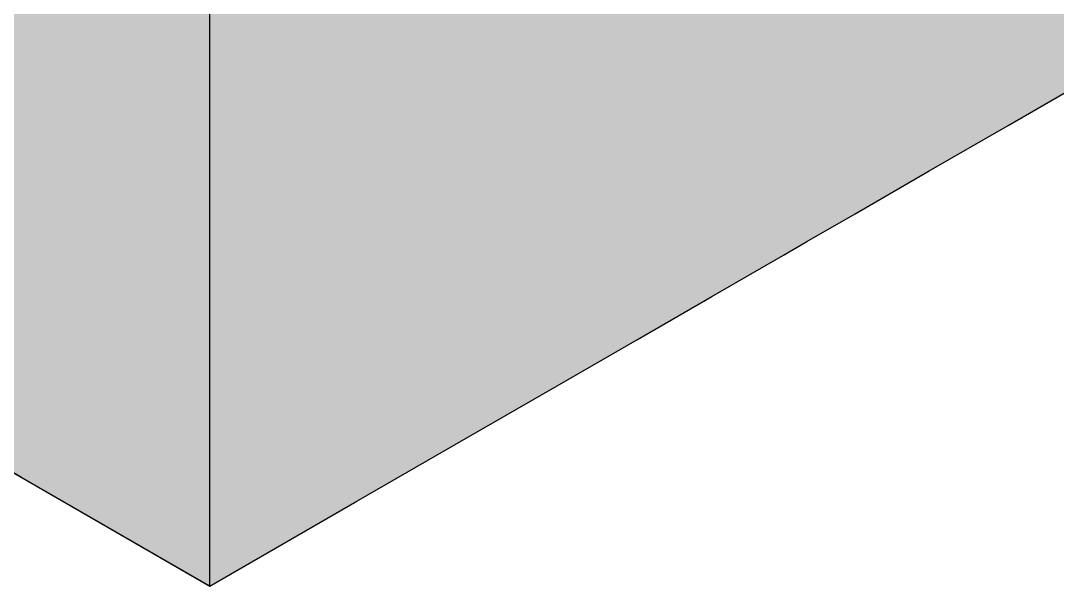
# Model space of a CAD drawing. Extents: x 0 to 297, y 0 to 210.
# Drawn here: x 228.12 to 243.7, y 138.74 to 147.24 of the extents above; entities that cross this region are included whole.
import ezdxf

# ---------------------------------------------------------------- set-up
doc = ezdxf.new("R2010")
doc.units = 0
doc.layers.add('SOMBRA', color=8, linetype='CONTINUOUS')
doc.layers.add('VISIBLE', color=7, linetype='CONTINUOUS')

msp = doc.modelspace()

# ---------------------------------------------------------------- linework, layer by layer
at = {"layer": 'SOMBRA', "color": 252}
for points in [[(233.9282, 146.9822), (208.9365, 160.1678), (210.8389, 160.3129)], [(234.2799, 147.1853), (210.8389, 160.3129), (211.4602, 160.3602)], [(234.2799, 147.1853), (233.9282, 146.9822), (210.8389, 160.3129)], [(235.0045, 147.6036), (234.2799, 147.1853), (211.4602, 160.3602)], [(232.8514, 146.3605), (206.9632, 160.0173), (208.9365, 160.1678)], [(233.9282, 146.9822), (232.8514, 146.3605), (208.9365, 160.1678)], [(231.7345, 145.7156), (204.8313, 159.8548), (206.9632, 160.0173)], [(232.8514, 146.3605), (231.7345, 145.7156), (206.9632, 160.0173)], [(230.5277, 145.0189), (202.4159, 159.6706), (204.8313, 159.8548)], [(231.7345, 145.7156), (230.5277, 145.0189), (204.8313, 159.8548)], [(229.1605, 144.2296), (199.5154, 159.4494), (202.4159, 159.6706)], [(230.5277, 145.0189), (229.1605, 144.2296), (202.4159, 159.6706)], [(229.1605, 144.2296), (227.5187, 143.2817), (199.5154, 159.4494)], [(237.2133, 146.4357), (238.6235, 148.1726), (240.2855, 151.3205)], [(236.0159, 145.4858), (237.2133, 146.4357), (239.9726, 150.823)], [(243.995, 147.1944), (243.8706, 150.6152), (242.9879, 150.0388)], [(234.538, 144.5207), (236.0159, 145.4858), (239.6265, 150.3561)], [(242.8456, 146.2668), (242.9879, 150.0388), (242.22, 149.5373)], [(242.8456, 146.2668), (243.995, 147.1944), (242.9879, 150.0388)], [(231.8923, 142.793), (234.538, 144.5207), (239.2532, 149.928)], [(238.5102, 147.1147), (239.1277, 147.5179), (239.8838, 149.7249)], [(238.5102, 147.1147), (239.8838, 149.7249), (239.3655, 149.0865)], [(229.6076, 146.1814), (225.3076, 149.689), (225.3076, 148.664)], [(229.6076, 146.1814), (229.3987, 147.327), (225.3076, 149.689)], [(231.8923, 142.793), (238.8591, 149.546), (230.9645, 143.1748)], [(241.75, 145.3826), (242.22, 149.5373), (241.5326, 149.0884)], [(241.75, 145.3826), (242.8456, 146.2668), (242.22, 149.5373)], [(238.4509, 149.2165), (230.9645, 144.3277), (230.9645, 143.1748)], [(237.8307, 146.6709), (238.5102, 147.1147), (239.3655, 149.0865)], [(237.8307, 146.6709), (239.3655, 149.0865), (238.6235, 148.1726)], [(240.6709, 144.5118), (241.75, 145.3826), (241.5326, 149.0884)], [(240.6709, 144.5118), (241.5326, 149.0884), (240.8998, 148.6751)], [(238.0355, 148.9453), (230.9645, 145.398), (230.9645, 144.3277)], [(229.8257, 144.9852), (225.3076, 148.664), (225.3076, 147.5937)], [(229.8257, 144.9852), (229.6076, 146.1814), (225.3076, 148.664)], [(237.6202, 148.737), (230.9645, 146.423), (230.9645, 145.398)], [(239.5851, 143.7162), (240.6709, 144.5118), (240.8998, 148.6751)], [(239.5851, 143.7162), (240.8998, 148.6751), (240.3008, 148.284)], [(230.9645, 146.423), (229.1921, 148.4601), (229.3987, 147.327)], [(230.9645, 146.423), (230.9645, 147.4369), (229.1921, 148.4601)], [(237.212, 148.595), (230.9645, 147.4369), (230.9645, 146.423)], [(237.0341, 146.1507), (237.8307, 146.6709), (238.6235, 148.1726)], [(237.0341, 146.1507), (238.6235, 148.1726), (237.2133, 146.4357)], [(238.5083, 143.0945), (239.5851, 143.7162), (240.3008, 148.284)], [(238.5083, 143.0945), (240.3008, 148.284), (239.7166, 147.9025)], [(244.269, 146.4205), (240.1323, 147.2982), (241.4406, 148.0535)], [(245.7603, 147.2815), (244.269, 146.4205), (241.4406, 148.0535)], [(237.3913, 142.4497), (238.5083, 143.0945), (239.7166, 147.9025)], [(237.3913, 142.4497), (239.7166, 147.9025), (239.1277, 147.5179)], [(230.0606, 143.6966), (225.3076, 147.5937), (225.3076, 146.4408)], [(230.0606, 143.6966), (229.8257, 144.9852), (225.3076, 147.5937)], [(236.2974, 146.8571), (234.2799, 147.1853), (235.0045, 147.6036)], [(237.558, 147.4137), (236.2974, 146.8571), (235.0045, 147.6036)], [(236.1846, 141.753), (237.3913, 142.4497), (239.1277, 147.5179)], [(236.1846, 141.753), (239.1277, 147.5179), (238.5102, 147.1147)], [(238.9452, 146.6128), (236.2974, 146.8571), (237.558, 147.4137)], [(240.1323, 147.2982), (238.9452, 146.6128), (237.558, 147.4137)], [(230.9645, 145.398), (229.3987, 147.327), (229.6076, 146.1814)], [(230.9645, 145.398), (230.9645, 146.423), (229.3987, 147.327)], [(242.9607, 145.6652), (238.9452, 146.6128), (240.1323, 147.2982)], [(244.269, 146.4205), (242.9607, 145.6652), (240.1323, 147.2982)], [(235.4762, 146.4946), (233.9282, 146.9822), (234.2799, 147.1853)], [(236.2974, 146.8571), (235.4762, 146.4946), (234.2799, 147.1853)], [(234.8173, 140.9636), (236.1846, 141.753), (238.5102, 147.1147)], [(234.8173, 140.9636), (238.5102, 147.1147), (237.8307, 146.6709)], [(243.995, 147.1944), (242.8456, 146.2668), (242.9607, 145.6652)], [(243.995, 147.1944), (242.9607, 145.6652), (244.269, 146.4205)], [(235.0776, 146.3186), (232.8514, 146.3605), (233.9282, 146.9822)], [(235.4762, 146.4946), (235.0776, 146.3186), (233.9282, 146.9822)], [(237.8329, 145.9706), (235.4762, 146.4946), (236.2974, 146.8571)], [(238.9452, 146.6128), (237.8329, 145.9706), (236.2974, 146.8571)], [(233.1756, 140.0157), (234.8173, 140.9636), (237.8307, 146.6709)], [(233.1756, 140.0157), (237.8307, 146.6709), (237.0341, 146.1507)], [(241.7737, 144.9798), (237.8329, 145.9706), (238.9452, 146.6128)], [(242.9607, 145.6652), (241.7737, 144.9798), (238.9452, 146.6128)], [(230.2619, 142.5927), (225.3076, 146.4408), (225.3076, 145.453)], [(230.2619, 142.5927), (230.0606, 143.6966), (225.3076, 146.4408)], [(237.1084, 145.5523), (235.0776, 146.3186), (235.4762, 146.4946)], [(237.8329, 145.9706), (237.1084, 145.5523), (235.4762, 146.4946)], [(236.0159, 145.4858), (236.9231, 146.0782), (237.2133, 146.4357)], [(237.0341, 146.1507), (237.2133, 146.4357), (236.9231, 146.0782)], [(233.8573, 145.7798), (231.7345, 145.7156), (232.8514, 146.3605)], [(235.0776, 146.3186), (233.8573, 145.7798), (232.8514, 146.3605)], [(236.7567, 145.3492), (233.8573, 145.7798), (235.0776, 146.3186)], [(237.1084, 145.5523), (236.7567, 145.3492), (235.0776, 146.3186)], [(230.9645, 144.3277), (229.6076, 146.1814), (229.8257, 144.9852)], [(230.9645, 144.3277), (230.9645, 145.398), (229.6076, 146.1814)], [(231.0516, 138.7894), (237.0341, 146.1507), (236.9231, 146.0782)], [(231.0516, 138.7894), (233.1756, 140.0157), (237.0341, 146.1507)], [(242.8456, 146.2668), (241.75, 145.3826), (241.7737, 144.9798)], [(242.8456, 146.2668), (241.7737, 144.9798), (242.9607, 145.6652)], [(231.0516, 138.7894), (236.9231, 146.0782), (231.5377, 139.4452)], [(231.5377, 139.4452), (236.9231, 146.0782), (236.0159, 145.4858)], [(240.6614, 144.3376), (237.1084, 145.5523), (237.8329, 145.9706)], [(241.7737, 144.9798), (240.6614, 144.3376), (237.8329, 145.9706)], [(232.5914, 145.2209), (230.5277, 145.0189), (231.7345, 145.7156)], [(233.8573, 145.7798), (232.5914, 145.2209), (231.7345, 145.7156)], [(235.6798, 144.7275), (232.5914, 145.2209), (233.8573, 145.7798)], [(236.7567, 145.3492), (235.6798, 144.7275), (233.8573, 145.7798)], [(239.9368, 143.9193), (236.7567, 145.3492), (237.1084, 145.5523)], [(240.6614, 144.3376), (239.9368, 143.9193), (237.1084, 145.5523)], [(230.3217, 142.2647), (225.3076, 145.453), (225.3076, 145.1596)], [(230.3217, 142.2647), (230.2619, 142.5927), (225.3076, 145.453)], [(231.5377, 139.4452), (236.0159, 145.4858), (234.538, 144.5207)], [(239.5851, 143.7162), (235.6798, 144.7275), (236.7567, 145.3492)], [(239.9368, 143.9193), (239.5851, 143.7162), (236.7567, 145.3492)], [(241.75, 145.3826), (240.6614, 144.3376), (241.7737, 144.9798)], [(241.75, 145.3826), (240.6709, 144.5118), (240.6614, 144.3376)], [(232.5914, 145.2209), (231.2238, 144.6171), (230.5277, 145.0189)], [(234.5629, 144.0827), (231.2238, 144.6171), (232.5914, 145.2209)], [(235.6798, 144.7275), (234.5629, 144.0827), (232.5914, 145.2209)], [(230.6214, 140.6207), (225.3076, 145.1596), (225.3076, 143.6886)], [(230.6214, 140.6207), (230.3217, 142.2647), (225.3076, 145.1596)], [(231.2238, 144.6171), (229.1605, 144.2296), (230.5277, 145.0189)], [(230.9645, 143.1748), (229.8257, 144.9852), (230.0606, 143.6966)], [(230.9645, 143.1748), (230.9645, 144.3277), (229.8257, 144.9852)], [(238.5083, 143.0945), (234.5629, 144.0827), (235.6798, 144.7275)], [(239.5851, 143.7162), (238.5083, 143.0945), (235.6798, 144.7275)], [(231.2238, 144.6171), (229.6742, 143.933), (229.1605, 144.2296)], [(233.3562, 143.386), (229.6742, 143.933), (231.2238, 144.6171)], [(234.5629, 144.0827), (233.3562, 143.386), (231.2238, 144.6171)], [(231.5377, 139.4452), (234.538, 144.5207), (230.9645, 140.4226)], [(234.538, 144.5207), (230.9645, 141.8936), (230.9645, 140.4226)], [(234.538, 144.5207), (231.8923, 142.793), (230.9645, 141.8936)], [(239.5851, 143.7162), (239.9368, 143.9193), (240.6709, 144.5118)], [(240.6709, 144.5118), (239.9368, 143.9193), (240.6614, 144.3376)], [(229.6742, 143.933), (227.5187, 143.2817), (229.1605, 144.2296)], [(229.6742, 143.933), (227.8135, 143.1115), (227.5187, 143.2817)], [(231.9889, 142.5966), (227.8135, 143.1115), (229.6742, 143.933)], [(233.3562, 143.386), (231.9889, 142.5966), (229.6742, 143.933)], [(237.3913, 142.4497), (233.3562, 143.386), (234.5629, 144.0827)], [(238.5083, 143.0945), (237.3913, 142.4497), (234.5629, 144.0827)], [(230.6214, 140.6207), (225.3076, 143.6886), (225.3076, 142.0051)], [(230.9645, 142.1871), (230.0606, 143.6966), (230.2619, 142.5927)], [(230.9645, 142.1871), (230.9645, 143.1748), (230.0606, 143.6966)], [(236.1846, 141.753), (231.9889, 142.5966), (233.3562, 143.386)], [(237.3913, 142.4497), (236.1846, 141.753), (233.3562, 143.386)], [(231.8923, 142.793), (230.9645, 143.1748), (230.9645, 142.1871)], [(230.3471, 141.6487), (225.4063, 142.0487), (227.8135, 143.1115)], [(231.9889, 142.5966), (230.3471, 141.6487), (227.8135, 143.1115)], [(231.8923, 142.793), (230.9645, 142.1871), (230.9645, 141.8936)], [(230.9645, 141.8936), (230.2619, 142.5927), (230.3217, 142.2647)], [(230.9645, 141.8936), (230.9645, 142.1871), (230.2619, 142.5927)], [(234.8173, 140.9636), (230.3471, 141.6487), (231.9889, 142.5966)], [(236.1846, 141.753), (234.8173, 140.9636), (231.9889, 142.5966)], [(230.9645, 140.4226), (230.3217, 142.2647), (230.6214, 140.6207)], [(230.9645, 140.4226), (230.9645, 141.8936), (230.3217, 142.2647)], [(228.2231, 140.4224), (225.3076, 142.0051), (225.4063, 142.0487)], [(228.2231, 140.4224), (228.136, 140.3721), (225.3076, 142.0051)], [(230.6214, 140.6207), (225.3076, 142.0051), (230.9645, 138.7391)], [(230.3471, 141.6487), (228.2231, 140.4224), (225.4063, 142.0487)], [(233.1756, 140.0157), (228.2231, 140.4224), (230.3471, 141.6487)], [(234.8173, 140.9636), (233.1756, 140.0157), (230.3471, 141.6487)], [(230.9645, 140.4226), (230.6214, 140.6207), (230.9645, 138.7391)], [(231.0516, 138.7894), (228.136, 140.3721), (228.2231, 140.4224)], [(231.0516, 138.7894), (230.9645, 138.7391), (228.136, 140.3721)], [(233.1756, 140.0157), (231.0516, 138.7894), (228.2231, 140.4224)], [(231.5377, 139.4452), (230.9645, 140.4226), (230.9645, 138.7391)], [(231.0516, 138.7894), (231.5377, 139.4452), (230.9645, 138.7391)]]:
    msp.add_solid(points, dxfattribs=at)
at = {"layer": 'VISIBLE'}
for p, q in [((230.9645, 146.423), (230.9645, 147.4369)), ((230.9645, 145.398), (230.9645, 146.423)), ((242.9607, 145.6652), (244.269, 146.4205)), ((241.7737, 144.9798), (242.9607, 145.6652)), ((230.9645, 144.3277), (230.9645, 145.398)), ((240.6614, 144.3376), (241.7737, 144.9798)), ((230.9645, 143.1748), (230.9645, 144.3277)), ((239.9368, 143.9193), (240.6614, 144.3376)), ((239.5851, 143.7162), (239.9368, 143.9193)), ((238.5083, 143.0945), (239.5851, 143.7162)), ((230.9645, 142.1871), (230.9645, 143.1748)), ((237.3913, 142.4497), (238.5083, 143.0945)), ((236.1846, 141.753), (237.3913, 142.4497)), ((230.9645, 141.8936), (230.9645, 142.1871)), ((225.3076, 142.0051), (230.9645, 138.7391)), ((228.136, 140.3721), (225.3076, 142.0051)), ((230.9645, 140.4226), (230.9645, 141.8936)), ((234.8173, 140.9636), (236.1846, 141.753)), ((233.1756, 140.0157), (234.8173, 140.9636)), ((230.9645, 138.7391), (228.136, 140.3721)), ((230.9645, 138.7391), (230.9645, 140.4226)), ((231.0516, 138.7894), (233.1756, 140.0157)), ((230.9645, 138.7391), (231.0516, 138.7894))]:
    msp.add_line(p, q, dxfattribs=at)

doc.saveas('drawing.dxf')
